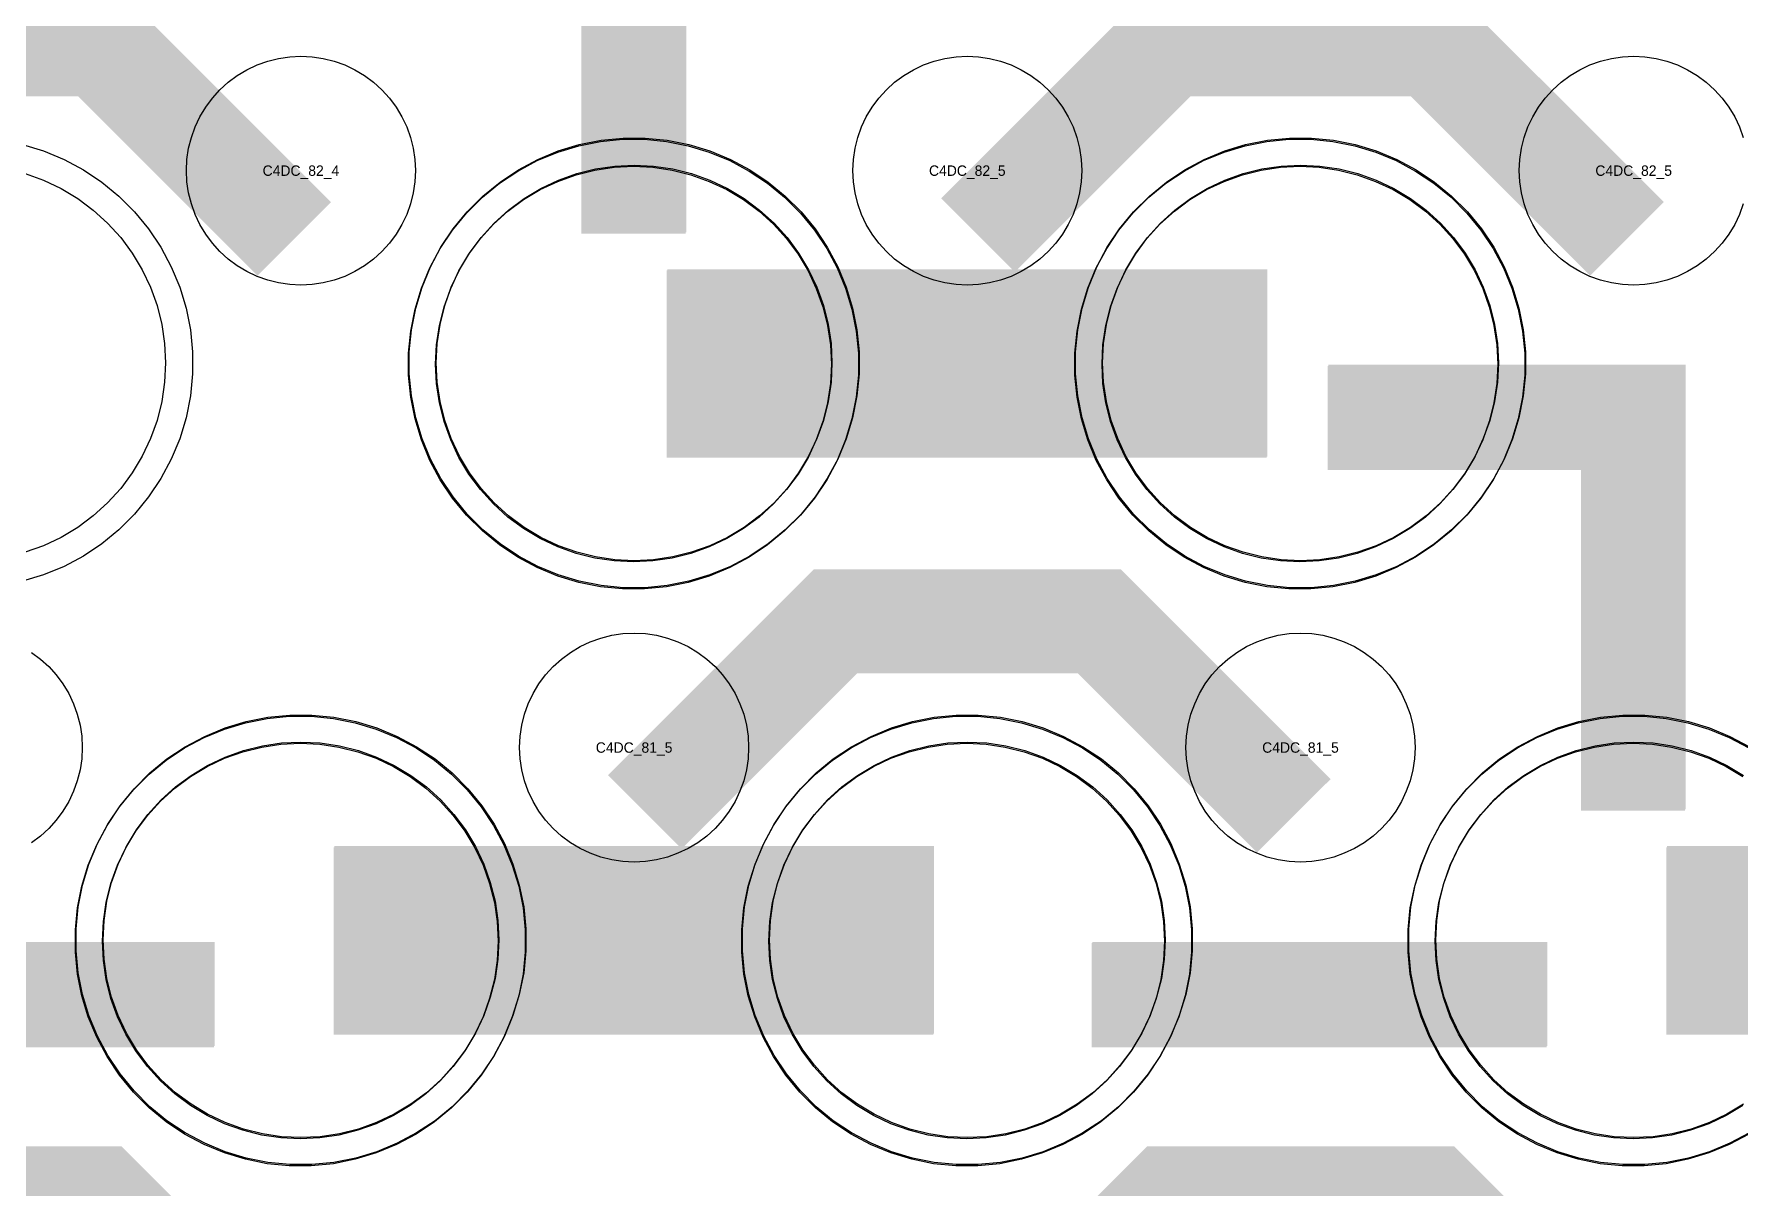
# Model space of a CAD drawing. Extents: x -11880 to 11880, y -14992 to 14992.
# Drawn here: x -10544.1 to -10134.5, y -3675.5 to -3398.3 of the extents above; entities that cross this region are included whole.
import ezdxf
from ezdxf.enums import TextEntityAlignment as Align

# ---------------------------------------------------------------- set-up
doc = ezdxf.new("R2010")
doc.units = 0
doc.header["$MEASUREMENT"] = 0
for name, color, linetype in [('GDS_775_DT_237', 138, 'CONTINUOUS'), ('RDL1_FS', 34, 'CONTINUOUS'), ('RDL_BS', 160, 'CONTINUOUS')]:
    doc.layers.add(name, color=color, linetype=linetype)

msp = doc.modelspace()

# ---------------------------------------------------------------- linework, layer by layer
at = {"layer": 'RDL1_FS'}
for points in [[(-10546.209, -3431.846), (-10541.819, -3433.418), (-10537.605, -3435.41), (-10533.605, -3437.808), (-10529.86, -3440.586), (-10526.406, -3443.716), (-10523.276, -3447.17), (-10520.498, -3450.915), (-10518.1, -3454.915), (-10516.108, -3459.129), (-10514.536, -3463.519), (-10513.404, -3468.042), (-10512.72, -3472.653), (-10512.491, -3477.31), (-10512.72, -3481.967), (-10513.404, -3486.578), (-10514.536, -3491.101), (-10516.108, -3495.491), (-10518.1, -3499.705), (-10520.498, -3503.705), (-10523.276, -3507.45), (-10526.406, -3510.904), (-10529.86, -3514.034), (-10533.605, -3516.812), (-10537.605, -3519.21), (-10541.819, -3521.202), (-10546.209, -3522.774)], [(-10133.605, -3655.377), (-10137.605, -3657.775), (-10141.819, -3659.767), (-10146.209, -3661.339), (-10150.732, -3662.471), (-10155.343, -3663.155), (-10160, -3663.384), (-10164.657, -3663.155), (-10169.268, -3662.471), (-10173.791, -3661.339), (-10178.181, -3659.767), (-10182.395, -3657.775), (-10186.395, -3655.377), (-10190.14, -3652.599), (-10193.594, -3649.469), (-10196.724, -3646.015), (-10199.502, -3642.27), (-10201.9, -3638.27), (-10203.892, -3634.056), (-10205.464, -3629.666), (-10206.596, -3625.143), (-10207.28, -3620.532), (-10207.509, -3615.875), (-10207.28, -3611.218), (-10206.596, -3606.607), (-10205.464, -3602.084), (-10203.892, -3597.694), (-10201.9, -3593.48), (-10199.502, -3589.48), (-10196.724, -3585.735), (-10193.594, -3582.281), (-10190.14, -3579.151), (-10186.395, -3576.373), (-10182.395, -3573.975), (-10178.181, -3571.983), (-10173.791, -3570.411), (-10169.268, -3569.279), (-10164.657, -3568.595), (-10160, -3568.366), (-10155.343, -3568.595), (-10150.732, -3569.279), (-10146.209, -3570.411), (-10141.819, -3571.983), (-10137.605, -3573.975), (-10133.605, -3576.373)]]:
    msp.add_lwpolyline(points, dxfattribs=at)
at = {"layer": 'RDL1_FS', "color": 241, "true_color": 0xf7abae}
for points in [[(-10400.149, -3525.101), (-10404.806, -3524.872), (-10409.417, -3524.188), (-10413.94, -3523.056), (-10418.33, -3521.484), (-10422.544, -3519.492), (-10426.544, -3517.094), (-10430.289, -3514.316), (-10433.743, -3511.186), (-10436.873, -3507.732), (-10439.651, -3503.987), (-10442.049, -3499.987), (-10444.041, -3495.773), (-10445.613, -3491.383), (-10446.745, -3486.86), (-10447.429, -3482.249), (-10447.658, -3477.592), (-10447.429, -3472.935), (-10446.745, -3468.324), (-10445.613, -3463.801), (-10444.041, -3459.411), (-10442.049, -3455.197), (-10439.651, -3451.197), (-10436.873, -3447.452), (-10433.743, -3443.998), (-10430.289, -3440.868), (-10426.544, -3438.09), (-10422.544, -3435.692), (-10418.33, -3433.7), (-10413.94, -3432.128), (-10409.417, -3430.996), (-10404.806, -3430.312), (-10400.149, -3430.083), (-10395.492, -3430.312), (-10390.881, -3430.996), (-10386.358, -3432.128), (-10381.968, -3433.7), (-10377.754, -3435.692), (-10373.754, -3438.09), (-10370.009, -3440.868), (-10366.555, -3443.998), (-10363.425, -3447.452), (-10360.647, -3451.197), (-10358.249, -3455.197), (-10356.257, -3459.411), (-10354.685, -3463.801), (-10353.553, -3468.324), (-10352.869, -3472.935), (-10352.64, -3477.592), (-10352.869, -3482.249), (-10353.553, -3486.86), (-10354.685, -3491.383), (-10356.257, -3495.773), (-10358.249, -3499.987), (-10360.647, -3503.987), (-10363.425, -3507.732), (-10366.555, -3511.186), (-10370.009, -3514.316), (-10373.754, -3517.094), (-10377.754, -3519.492), (-10381.968, -3521.484), (-10386.358, -3523.056), (-10390.881, -3524.188), (-10395.492, -3524.872)], [(-10240.149, -3525.101), (-10244.806, -3524.872), (-10249.417, -3524.188), (-10253.94, -3523.056), (-10258.33, -3521.484), (-10262.544, -3519.492), (-10266.544, -3517.094), (-10270.289, -3514.316), (-10273.743, -3511.186), (-10276.873, -3507.732), (-10279.651, -3503.987), (-10282.049, -3499.987), (-10284.041, -3495.773), (-10285.613, -3491.383), (-10286.745, -3486.86), (-10287.429, -3482.249), (-10287.658, -3477.592), (-10287.429, -3472.935), (-10286.745, -3468.324), (-10285.613, -3463.801), (-10284.041, -3459.411), (-10282.049, -3455.197), (-10279.651, -3451.197), (-10276.873, -3447.452), (-10273.743, -3443.998), (-10270.289, -3440.868), (-10266.544, -3438.09), (-10262.544, -3435.692), (-10258.33, -3433.7), (-10253.94, -3432.128), (-10249.417, -3430.996), (-10244.806, -3430.312), (-10240.149, -3430.083), (-10235.492, -3430.312), (-10230.881, -3430.996), (-10226.358, -3432.128), (-10221.968, -3433.7), (-10217.754, -3435.692), (-10213.754, -3438.09), (-10210.009, -3440.868), (-10206.555, -3443.998), (-10203.425, -3447.452), (-10200.647, -3451.197), (-10198.249, -3455.197), (-10196.257, -3459.411), (-10194.685, -3463.801), (-10193.553, -3468.324), (-10192.869, -3472.935), (-10192.64, -3477.592), (-10192.869, -3482.249), (-10193.553, -3486.86), (-10194.685, -3491.383), (-10196.257, -3495.773), (-10198.249, -3499.987), (-10200.647, -3503.987), (-10203.425, -3507.732), (-10206.555, -3511.186), (-10210.009, -3514.316), (-10213.754, -3517.094), (-10217.754, -3519.492), (-10221.968, -3521.484), (-10226.358, -3523.056), (-10230.881, -3524.188), (-10235.492, -3524.872)], [(-10480.149, -3663.666), (-10484.806, -3663.437), (-10489.417, -3662.753), (-10493.94, -3661.621), (-10498.33, -3660.049), (-10502.544, -3658.057), (-10506.544, -3655.659), (-10510.289, -3652.881), (-10513.743, -3649.751), (-10516.873, -3646.297), (-10519.651, -3642.552), (-10522.049, -3638.552), (-10524.041, -3634.338), (-10525.613, -3629.948), (-10526.745, -3625.425), (-10527.429, -3620.814), (-10527.658, -3616.157), (-10527.429, -3611.5), (-10526.745, -3606.889), (-10525.613, -3602.366), (-10524.041, -3597.976), (-10522.049, -3593.762), (-10519.651, -3589.762), (-10516.873, -3586.017), (-10513.743, -3582.563), (-10510.289, -3579.433), (-10506.544, -3576.655), (-10502.544, -3574.257), (-10498.33, -3572.265), (-10493.94, -3570.693), (-10489.417, -3569.561), (-10484.806, -3568.877), (-10480.149, -3568.648), (-10475.492, -3568.877), (-10470.881, -3569.561), (-10466.358, -3570.693), (-10461.968, -3572.265), (-10457.754, -3574.257), (-10453.754, -3576.655), (-10450.009, -3579.433), (-10446.555, -3582.563), (-10443.425, -3586.017), (-10440.647, -3589.762), (-10438.249, -3593.762), (-10436.257, -3597.976), (-10434.685, -3602.366), (-10433.553, -3606.889), (-10432.869, -3611.5), (-10432.64, -3616.157), (-10432.869, -3620.814), (-10433.553, -3625.425), (-10434.685, -3629.948), (-10436.257, -3634.338), (-10438.249, -3638.552), (-10440.647, -3642.552), (-10443.425, -3646.297), (-10446.555, -3649.751), (-10450.009, -3652.881), (-10453.754, -3655.659), (-10457.754, -3658.057), (-10461.968, -3660.049), (-10466.358, -3661.621), (-10470.881, -3662.753), (-10475.492, -3663.437)], [(-10320.149, -3663.666), (-10324.806, -3663.437), (-10329.417, -3662.753), (-10333.94, -3661.621), (-10338.33, -3660.049), (-10342.544, -3658.057), (-10346.544, -3655.659), (-10350.289, -3652.881), (-10353.743, -3649.751), (-10356.873, -3646.297), (-10359.651, -3642.552), (-10362.049, -3638.552), (-10364.041, -3634.338), (-10365.613, -3629.948), (-10366.745, -3625.425), (-10367.429, -3620.814), (-10367.658, -3616.157), (-10367.429, -3611.5), (-10366.745, -3606.889), (-10365.613, -3602.366), (-10364.041, -3597.976), (-10362.049, -3593.762), (-10359.651, -3589.762), (-10356.873, -3586.017), (-10353.743, -3582.563), (-10350.289, -3579.433), (-10346.544, -3576.655), (-10342.544, -3574.257), (-10338.33, -3572.265), (-10333.94, -3570.693), (-10329.417, -3569.561), (-10324.806, -3568.877), (-10320.149, -3568.648), (-10315.492, -3568.877), (-10310.881, -3569.561), (-10306.358, -3570.693), (-10301.968, -3572.265), (-10297.754, -3574.257), (-10293.754, -3576.655), (-10290.009, -3579.433), (-10286.555, -3582.563), (-10283.425, -3586.017), (-10280.647, -3589.762), (-10278.249, -3593.762), (-10276.257, -3597.976), (-10274.685, -3602.366), (-10273.553, -3606.889), (-10272.869, -3611.5), (-10272.64, -3616.157), (-10272.869, -3620.814), (-10273.553, -3625.425), (-10274.685, -3629.948), (-10276.257, -3634.338), (-10278.249, -3638.552), (-10280.647, -3642.552), (-10283.425, -3646.297), (-10286.555, -3649.751), (-10290.009, -3652.881), (-10293.754, -3655.659), (-10297.754, -3658.057), (-10301.968, -3660.049), (-10306.358, -3661.621), (-10310.881, -3662.753), (-10315.492, -3663.437)]]:
    msp.add_lwpolyline(points, close=True, dxfattribs=at)
at = {"layer": 'RDL1_FS'}
for points in [[(-10400, -3524.819), (-10404.657, -3524.59), (-10409.268, -3523.906), (-10413.791, -3522.774), (-10418.181, -3521.202), (-10422.395, -3519.21), (-10426.395, -3516.812), (-10430.14, -3514.034), (-10433.594, -3510.904), (-10436.724, -3507.45), (-10439.502, -3503.705), (-10441.9, -3499.705), (-10443.892, -3495.491), (-10445.464, -3491.101), (-10446.596, -3486.578), (-10447.28, -3481.967), (-10447.509, -3477.31), (-10447.28, -3472.653), (-10446.596, -3468.042), (-10445.464, -3463.519), (-10443.892, -3459.129), (-10441.9, -3454.915), (-10439.502, -3450.915), (-10436.724, -3447.17), (-10433.594, -3443.716), (-10430.14, -3440.586), (-10426.395, -3437.808), (-10422.395, -3435.41), (-10418.181, -3433.418), (-10413.791, -3431.846), (-10409.268, -3430.714), (-10404.657, -3430.03), (-10400, -3429.801), (-10395.343, -3430.03), (-10390.732, -3430.714), (-10386.209, -3431.846), (-10381.819, -3433.418), (-10377.605, -3435.41), (-10373.605, -3437.808), (-10369.86, -3440.586), (-10366.406, -3443.716), (-10363.276, -3447.17), (-10360.498, -3450.915), (-10358.1, -3454.915), (-10356.108, -3459.129), (-10354.536, -3463.519), (-10353.404, -3468.042), (-10352.72, -3472.653), (-10352.491, -3477.31), (-10352.72, -3481.967), (-10353.404, -3486.578), (-10354.536, -3491.101), (-10356.108, -3495.491), (-10358.1, -3499.705), (-10360.498, -3503.705), (-10363.276, -3507.45), (-10366.406, -3510.904), (-10369.86, -3514.034), (-10373.605, -3516.812), (-10377.605, -3519.21), (-10381.819, -3521.202), (-10386.209, -3522.774), (-10390.732, -3523.906), (-10395.343, -3524.59)], [(-10240, -3524.819), (-10244.657, -3524.59), (-10249.268, -3523.906), (-10253.791, -3522.774), (-10258.181, -3521.202), (-10262.395, -3519.21), (-10266.395, -3516.812), (-10270.14, -3514.034), (-10273.594, -3510.904), (-10276.724, -3507.45), (-10279.502, -3503.705), (-10281.9, -3499.705), (-10283.892, -3495.491), (-10285.464, -3491.101), (-10286.596, -3486.578), (-10287.28, -3481.967), (-10287.509, -3477.31), (-10287.28, -3472.653), (-10286.596, -3468.042), (-10285.464, -3463.519), (-10283.892, -3459.129), (-10281.9, -3454.915), (-10279.502, -3450.915), (-10276.724, -3447.17), (-10273.594, -3443.716), (-10270.14, -3440.586), (-10266.395, -3437.808), (-10262.395, -3435.41), (-10258.181, -3433.418), (-10253.791, -3431.846), (-10249.268, -3430.714), (-10244.657, -3430.03), (-10240, -3429.801), (-10235.343, -3430.03), (-10230.732, -3430.714), (-10226.209, -3431.846), (-10221.819, -3433.418), (-10217.605, -3435.41), (-10213.605, -3437.808), (-10209.86, -3440.586), (-10206.406, -3443.716), (-10203.276, -3447.17), (-10200.498, -3450.915), (-10198.1, -3454.915), (-10196.108, -3459.129), (-10194.536, -3463.519), (-10193.404, -3468.042), (-10192.72, -3472.653), (-10192.491, -3477.31), (-10192.72, -3481.967), (-10193.404, -3486.578), (-10194.536, -3491.101), (-10196.108, -3495.491), (-10198.1, -3499.705), (-10200.498, -3503.705), (-10203.276, -3507.45), (-10206.406, -3510.904), (-10209.86, -3514.034), (-10213.605, -3516.812), (-10217.605, -3519.21), (-10221.819, -3521.202), (-10226.209, -3522.774), (-10230.732, -3523.906), (-10235.343, -3524.59)], [(-10480, -3663.384), (-10484.657, -3663.155), (-10489.268, -3662.471), (-10493.791, -3661.339), (-10498.181, -3659.767), (-10502.395, -3657.775), (-10506.395, -3655.377), (-10510.14, -3652.599), (-10513.594, -3649.469), (-10516.724, -3646.015), (-10519.502, -3642.27), (-10521.9, -3638.27), (-10523.892, -3634.056), (-10525.464, -3629.666), (-10526.596, -3625.143), (-10527.28, -3620.532), (-10527.509, -3615.875), (-10527.28, -3611.218), (-10526.596, -3606.607), (-10525.464, -3602.084), (-10523.892, -3597.694), (-10521.9, -3593.48), (-10519.502, -3589.48), (-10516.724, -3585.735), (-10513.594, -3582.281), (-10510.14, -3579.151), (-10506.395, -3576.373), (-10502.395, -3573.975), (-10498.181, -3571.983), (-10493.791, -3570.411), (-10489.268, -3569.279), (-10484.657, -3568.595), (-10480, -3568.366), (-10475.343, -3568.595), (-10470.732, -3569.279), (-10466.209, -3570.411), (-10461.819, -3571.983), (-10457.605, -3573.975), (-10453.605, -3576.373), (-10449.86, -3579.151), (-10446.406, -3582.281), (-10443.276, -3585.735), (-10440.498, -3589.48), (-10438.1, -3593.48), (-10436.108, -3597.694), (-10434.536, -3602.084), (-10433.404, -3606.607), (-10432.72, -3611.218), (-10432.491, -3615.875), (-10432.72, -3620.532), (-10433.404, -3625.143), (-10434.536, -3629.666), (-10436.108, -3634.056), (-10438.1, -3638.27), (-10440.498, -3642.27), (-10443.276, -3646.015), (-10446.406, -3649.469), (-10449.86, -3652.599), (-10453.605, -3655.377), (-10457.605, -3657.775), (-10461.819, -3659.767), (-10466.209, -3661.339), (-10470.732, -3662.471), (-10475.343, -3663.155)], [(-10320, -3663.384), (-10324.657, -3663.155), (-10329.268, -3662.471), (-10333.791, -3661.339), (-10338.181, -3659.767), (-10342.395, -3657.775), (-10346.395, -3655.377), (-10350.14, -3652.599), (-10353.594, -3649.469), (-10356.724, -3646.015), (-10359.502, -3642.27), (-10361.9, -3638.27), (-10363.892, -3634.056), (-10365.464, -3629.666), (-10366.596, -3625.143), (-10367.28, -3620.532), (-10367.509, -3615.875), (-10367.28, -3611.218), (-10366.596, -3606.607), (-10365.464, -3602.084), (-10363.892, -3597.694), (-10361.9, -3593.48), (-10359.502, -3589.48), (-10356.724, -3585.735), (-10353.594, -3582.281), (-10350.14, -3579.151), (-10346.395, -3576.373), (-10342.395, -3573.975), (-10338.181, -3571.983), (-10333.791, -3570.411), (-10329.268, -3569.279), (-10324.657, -3568.595), (-10320, -3568.366), (-10315.343, -3568.595), (-10310.732, -3569.279), (-10306.209, -3570.411), (-10301.819, -3571.983), (-10297.605, -3573.975), (-10293.605, -3576.373), (-10289.86, -3579.151), (-10286.406, -3582.281), (-10283.276, -3585.735), (-10280.498, -3589.48), (-10278.1, -3593.48), (-10276.108, -3597.694), (-10274.536, -3602.084), (-10273.404, -3606.607), (-10272.72, -3611.218), (-10272.491, -3615.875), (-10272.72, -3620.532), (-10273.404, -3625.143), (-10274.536, -3629.666), (-10276.108, -3634.056), (-10278.1, -3638.27), (-10280.498, -3642.27), (-10283.276, -3646.015), (-10286.406, -3649.469), (-10289.86, -3652.599), (-10293.605, -3655.377), (-10297.605, -3657.775), (-10301.819, -3659.767), (-10306.209, -3661.339), (-10310.732, -3662.471), (-10315.343, -3663.155)]]:
    msp.add_lwpolyline(points, close=True, dxfattribs=at)
at = {"layer": 'RDL1_FS', "color": 241, "true_color": 0xf7abae}
for points in [[(-10392.147, -3477.592, 45, 45, 0), (-10320.147, -3477.592, 45, 45, 0)], [(-10320.147, -3477.592, 45, 45, 0), (-10248.147, -3477.592, 45, 45, 0)], [(-10472.147, -3616.157, 45, 45, 0), (-10400.147, -3616.157, 45, 45, 0)], [(-10400.147, -3616.157, 45, 45, 0), (-10328.147, -3616.157, 45, 45, 0)], [(-10152.147, -3616.157, 45, 45, 0), (-10080.147, -3616.157, 45, 45, 0)]]:
    msp.add_lwpolyline(points, format="xyseb", dxfattribs=at)
at = {"layer": 'RDL1_FS'}
for points in [[(-10391.998, -3477.31, 45, 45, 0), (-10319.998, -3477.31, 45, 45, 0)], [(-10319.998, -3477.31, 45, 45, 0), (-10247.998, -3477.31, 45, 45, 0)], [(-10471.998, -3615.875, 45, 45, 0), (-10399.998, -3615.875, 45, 45, 0)], [(-10399.998, -3615.875, 45, 45, 0), (-10327.998, -3615.875, 45, 45, 0)], [(-10151.998, -3615.875, 45, 45, 0), (-10079.998, -3615.875, 45, 45, 0)]]:
    msp.add_lwpolyline(points, format="xyseb", dxfattribs=at)
at = {"layer": 'RDL1_FS', "color": 241, "true_color": 0xf7abae}
msp.add_lwpolyline([(-10133.754, -3655.659), (-10137.754, -3658.057), (-10141.968, -3660.049), (-10146.358, -3661.621), (-10150.881, -3662.753), (-10155.492, -3663.437), (-10160.149, -3663.666), (-10164.806, -3663.437), (-10169.417, -3662.753), (-10173.94, -3661.621), (-10178.33, -3660.049), (-10182.544, -3658.057), (-10186.544, -3655.659), (-10190.289, -3652.881), (-10193.743, -3649.751), (-10196.873, -3646.297), (-10199.651, -3642.552), (-10202.049, -3638.552), (-10204.041, -3634.338), (-10205.613, -3629.948), (-10206.745, -3625.425), (-10207.429, -3620.814), (-10207.658, -3616.157), (-10207.429, -3611.5), (-10206.745, -3606.889), (-10205.613, -3602.366), (-10204.041, -3597.976), (-10202.049, -3593.762), (-10199.651, -3589.762), (-10196.873, -3586.017), (-10193.743, -3582.563), (-10190.289, -3579.433), (-10186.544, -3576.655), (-10182.544, -3574.257), (-10178.33, -3572.265), (-10173.94, -3570.693), (-10169.417, -3569.561), (-10164.806, -3568.877), (-10160.149, -3568.648), (-10155.492, -3568.877), (-10150.881, -3569.561), (-10146.358, -3570.693), (-10141.968, -3572.265), (-10137.754, -3574.257), (-10133.754, -3576.655)], dxfattribs=at)
at = {"layer": 'RDL_BS', "color": 241, "true_color": 0xf7abae}
for points in [[(-10400.149, -3446.252, 25, 25, 0), (-10400.149, -3339.475, 25, 25, 0)], [(-10400.149, -3446.252, 25, 25, 0), (-10400.149, -3339.475, 25, 25, 0)], [(-10160.149, -3584.817, 25, 25, 0), (-10160.149, -3478.04, 25, 25, 0)], [(-10160.149, -3584.817, 25, 25, 0), (-10160.149, -3478.04, 25, 25, 0)], [(-10147.649, -3490.54, 25, 25, 0), (-10233.482, -3490.54, 25, 25, 0)], [(-10147.649, -3490.54, 25, 25, 0), (-10212.316, -3490.54, 25, 25, 0)], [(-10610.133, -3629.17, 25, 25, 0), (-10500.868, -3629.17, 25, 25, 0)], [(-10290.133, -3629.17, 25, 25, 0), (-10180.868, -3629.17, 25, 25, 0)]]:
    msp.add_lwpolyline(points, format="xyseb", dxfattribs=at)
at = {"layer": 'RDL_BS'}
for points in [[(-10400, -3445.97, 25, 25, 0), (-10400, -3339.193, 25, 25, 0)], [(-10400, -3445.97, 25, 25, 0), (-10400, -3339.193, 25, 25, 0)], [(-10481.599, -3447.523, 25, 25, 0), (-10528.313, -3400.809, 25, 25, 0), (-10558.071, -3400.809, 25, 25, 0)], [(-10317.438, -3446.624, 25, 25, 0), (-10271.623, -3400.809, 25, 25, 0), (-10238.07, -3400.809, 25, 25, 0)], [(-10161.599, -3447.523, 25, 25, 0), (-10208.313, -3400.809, 25, 25, 0), (-10238.071, -3400.809, 25, 25, 0)], [(-10160, -3584.535, 25, 25, 0), (-10160, -3477.758, 25, 25, 0)], [(-10160, -3584.535, 25, 25, 0), (-10160, -3477.758, 25, 25, 0)], [(-10147.5, -3490.258, 25, 25, 0), (-10233.333, -3490.258, 25, 25, 0)], [(-10147.5, -3490.258, 25, 25, 0), (-10212.167, -3490.258, 25, 25, 0)], [(-10397.438, -3585.189, 25, 25, 0), (-10351.623, -3539.374, 25, 25, 0), (-10318.07, -3539.374, 25, 25, 0)], [(-10241.599, -3586.088, 25, 25, 0), (-10288.313, -3539.374, 25, 25, 0), (-10318.071, -3539.374, 25, 25, 0)], [(-10609.984, -3628.888, 25, 25, 0), (-10500.719, -3628.888, 25, 25, 0)], [(-10289.984, -3628.888, 25, 25, 0), (-10180.719, -3628.888, 25, 25, 0)], [(-10481.599, -3724.653, 25, 25, 0), (-10528.313, -3677.939, 25, 25, 0), (-10558.071, -3677.939, 25, 25, 0)], [(-10317.438, -3723.754, 25, 25, 0), (-10271.623, -3677.939, 25, 25, 0), (-10238.07, -3677.939, 25, 25, 0)], [(-10161.599, -3724.653, 25, 25, 0), (-10208.313, -3677.939, 25, 25, 0), (-10238.071, -3677.939, 25, 25, 0)]]:
    msp.add_lwpolyline(points, format="xyseb", dxfattribs=at)
for points in [[(-10480, -3458.616), (-10482.693, -3458.484), (-10485.365, -3458.088), (-10487.984, -3457.431), (-10490.519, -3456.524), (-10492.956, -3455.372), (-10495.28, -3453.979), (-10497.443, -3452.376), (-10499.442, -3450.564), (-10501.254, -3448.565), (-10502.857, -3446.402), (-10504.25, -3444.078), (-10505.402, -3441.641), (-10506.309, -3439.106), (-10506.966, -3436.487), (-10507.362, -3433.815), (-10507.494, -3431.122), (-10507.362, -3428.429), (-10506.966, -3425.757), (-10506.309, -3423.138), (-10505.402, -3420.603), (-10504.25, -3418.166), (-10502.857, -3415.842), (-10501.254, -3413.679), (-10499.442, -3411.68), (-10497.443, -3409.868), (-10495.28, -3408.265), (-10492.956, -3406.872), (-10490.519, -3405.72), (-10487.984, -3404.813), (-10485.365, -3404.156), (-10482.693, -3403.76), (-10480, -3403.628), (-10477.307, -3403.76), (-10474.635, -3404.156), (-10472.016, -3404.813), (-10469.481, -3405.72), (-10467.044, -3406.872), (-10464.72, -3408.265), (-10462.557, -3409.868), (-10460.558, -3411.68), (-10458.746, -3413.679), (-10457.143, -3415.842), (-10455.75, -3418.166), (-10454.598, -3420.603), (-10453.691, -3423.138), (-10453.034, -3425.757), (-10452.638, -3428.429), (-10452.506, -3431.122), (-10452.638, -3433.815), (-10453.034, -3436.487), (-10453.691, -3439.106), (-10454.598, -3441.641), (-10455.75, -3444.078), (-10457.143, -3446.402), (-10458.746, -3448.565), (-10460.558, -3450.564), (-10462.557, -3452.376), (-10464.72, -3453.979), (-10467.044, -3455.372), (-10469.481, -3456.524), (-10472.016, -3457.431), (-10474.635, -3458.088), (-10477.307, -3458.484)], [(-10320, -3458.616), (-10322.693, -3458.484), (-10325.365, -3458.088), (-10327.984, -3457.431), (-10330.519, -3456.524), (-10332.956, -3455.372), (-10335.28, -3453.979), (-10337.443, -3452.376), (-10339.442, -3450.564), (-10341.254, -3448.565), (-10342.857, -3446.402), (-10344.25, -3444.078), (-10345.402, -3441.641), (-10346.309, -3439.106), (-10346.966, -3436.487), (-10347.362, -3433.815), (-10347.494, -3431.122), (-10347.362, -3428.429), (-10346.966, -3425.757), (-10346.309, -3423.138), (-10345.402, -3420.603), (-10344.25, -3418.166), (-10342.857, -3415.842), (-10341.254, -3413.679), (-10339.442, -3411.68), (-10337.443, -3409.868), (-10335.28, -3408.265), (-10332.956, -3406.872), (-10330.519, -3405.72), (-10327.984, -3404.813), (-10325.365, -3404.156), (-10322.693, -3403.76), (-10320, -3403.628), (-10317.307, -3403.76), (-10314.635, -3404.156), (-10312.016, -3404.813), (-10309.481, -3405.72), (-10307.044, -3406.872), (-10304.72, -3408.265), (-10302.557, -3409.868), (-10300.558, -3411.68), (-10298.746, -3413.679), (-10297.143, -3415.842), (-10295.75, -3418.166), (-10294.598, -3420.603), (-10293.691, -3423.138), (-10293.034, -3425.757), (-10292.638, -3428.429), (-10292.506, -3431.122), (-10292.638, -3433.815), (-10293.034, -3436.487), (-10293.691, -3439.106), (-10294.598, -3441.641), (-10295.75, -3444.078), (-10297.143, -3446.402), (-10298.746, -3448.565), (-10300.558, -3450.564), (-10302.557, -3452.376), (-10304.72, -3453.979), (-10307.044, -3455.372), (-10309.481, -3456.524), (-10312.016, -3457.431), (-10314.635, -3458.088), (-10317.307, -3458.484)], [(-10402.644, -3531.31), (-10407.938, -3530.793), (-10413.165, -3529.747), (-10418.205, -3528.216), (-10423.115, -3526.185), (-10427.777, -3523.693), (-10432.191, -3520.746), (-10436.292, -3517.384), (-10440.074, -3513.602), (-10443.436, -3509.501), (-10446.383, -3505.087), (-10448.875, -3500.425), (-10450.906, -3495.515), (-10452.437, -3490.475), (-10453.483, -3485.248), (-10454, -3479.954), (-10454, -3474.666), (-10453.483, -3469.372), (-10452.437, -3464.145), (-10450.906, -3459.105), (-10448.875, -3454.195), (-10446.383, -3449.533), (-10443.436, -3445.119), (-10440.074, -3441.018), (-10436.292, -3437.236), (-10432.191, -3433.874), (-10427.777, -3430.927), (-10423.115, -3428.435), (-10418.205, -3426.404), (-10413.165, -3424.873), (-10407.938, -3423.827), (-10402.644, -3423.31), (-10397.356, -3423.31), (-10392.062, -3423.827), (-10386.835, -3424.873), (-10381.795, -3426.404), (-10376.885, -3428.435), (-10372.223, -3430.927), (-10367.809, -3433.874), (-10363.708, -3437.236), (-10359.926, -3441.018), (-10356.564, -3445.119), (-10353.617, -3449.533), (-10351.125, -3454.195), (-10349.094, -3459.105), (-10347.563, -3464.145), (-10346.517, -3469.372), (-10346, -3474.666), (-10346, -3479.954), (-10346.517, -3485.248), (-10347.563, -3490.475), (-10349.094, -3495.515), (-10351.125, -3500.425), (-10353.617, -3505.087), (-10356.564, -3509.501), (-10359.926, -3513.602), (-10363.708, -3517.384), (-10367.809, -3520.746), (-10372.223, -3523.693), (-10376.885, -3526.185), (-10381.795, -3528.216), (-10386.835, -3529.747), (-10392.062, -3530.793), (-10397.356, -3531.31)], [(-10242.644, -3531.31), (-10247.938, -3530.793), (-10253.165, -3529.747), (-10258.205, -3528.216), (-10263.115, -3526.185), (-10267.777, -3523.693), (-10272.191, -3520.746), (-10276.292, -3517.384), (-10280.074, -3513.602), (-10283.436, -3509.501), (-10286.383, -3505.087), (-10288.875, -3500.425), (-10290.906, -3495.515), (-10292.437, -3490.475), (-10293.483, -3485.248), (-10294, -3479.954), (-10294, -3474.666), (-10293.483, -3469.372), (-10292.437, -3464.145), (-10290.906, -3459.105), (-10288.875, -3454.195), (-10286.383, -3449.533), (-10283.436, -3445.119), (-10280.074, -3441.018), (-10276.292, -3437.236), (-10272.191, -3433.874), (-10267.777, -3430.927), (-10263.115, -3428.435), (-10258.205, -3426.404), (-10253.165, -3424.873), (-10247.938, -3423.827), (-10242.644, -3423.31), (-10237.356, -3423.31), (-10232.062, -3423.827), (-10226.835, -3424.873), (-10221.795, -3426.404), (-10216.885, -3428.435), (-10212.223, -3430.927), (-10207.809, -3433.874), (-10203.708, -3437.236), (-10199.926, -3441.018), (-10196.564, -3445.119), (-10193.617, -3449.533), (-10191.125, -3454.195), (-10189.094, -3459.105), (-10187.563, -3464.145), (-10186.517, -3469.372), (-10186, -3474.666), (-10186, -3479.954), (-10186.517, -3485.248), (-10187.563, -3490.475), (-10189.094, -3495.515), (-10191.125, -3500.425), (-10193.617, -3505.087), (-10196.564, -3509.501), (-10199.926, -3513.602), (-10203.708, -3517.384), (-10207.809, -3520.746), (-10212.223, -3523.693), (-10216.885, -3526.185), (-10221.795, -3528.216), (-10226.835, -3529.747), (-10232.062, -3530.793), (-10237.356, -3531.31)], [(-10400, -3597.181), (-10402.693, -3597.049), (-10405.365, -3596.653), (-10407.984, -3595.996), (-10410.519, -3595.089), (-10412.956, -3593.937), (-10415.28, -3592.544), (-10417.443, -3590.941), (-10419.442, -3589.129), (-10421.254, -3587.13), (-10422.857, -3584.967), (-10424.25, -3582.643), (-10425.402, -3580.206), (-10426.309, -3577.671), (-10426.966, -3575.052), (-10427.362, -3572.38), (-10427.494, -3569.687), (-10427.362, -3566.994), (-10426.966, -3564.322), (-10426.309, -3561.703), (-10425.402, -3559.168), (-10424.25, -3556.731), (-10422.857, -3554.407), (-10421.254, -3552.244), (-10419.442, -3550.245), (-10417.443, -3548.433), (-10415.28, -3546.83), (-10412.956, -3545.437), (-10410.519, -3544.285), (-10407.984, -3543.378), (-10405.365, -3542.721), (-10402.693, -3542.325), (-10400, -3542.193), (-10397.307, -3542.325), (-10394.635, -3542.721), (-10392.016, -3543.378), (-10389.481, -3544.285), (-10387.044, -3545.437), (-10384.72, -3546.83), (-10382.557, -3548.433), (-10380.558, -3550.245), (-10378.746, -3552.244), (-10377.143, -3554.407), (-10375.75, -3556.731), (-10374.598, -3559.168), (-10373.691, -3561.703), (-10373.034, -3564.322), (-10372.638, -3566.994), (-10372.506, -3569.687), (-10372.638, -3572.38), (-10373.034, -3575.052), (-10373.691, -3577.671), (-10374.598, -3580.206), (-10375.75, -3582.643), (-10377.143, -3584.967), (-10378.746, -3587.13), (-10380.558, -3589.129), (-10382.557, -3590.941), (-10384.72, -3592.544), (-10387.044, -3593.937), (-10389.481, -3595.089), (-10392.016, -3595.996), (-10394.635, -3596.653), (-10397.307, -3597.049)], [(-10240, -3597.181), (-10242.693, -3597.049), (-10245.365, -3596.653), (-10247.984, -3595.996), (-10250.519, -3595.089), (-10252.956, -3593.937), (-10255.28, -3592.544), (-10257.443, -3590.941), (-10259.442, -3589.129), (-10261.254, -3587.13), (-10262.857, -3584.967), (-10264.25, -3582.643), (-10265.402, -3580.206), (-10266.309, -3577.671), (-10266.966, -3575.052), (-10267.362, -3572.38), (-10267.494, -3569.687), (-10267.362, -3566.994), (-10266.966, -3564.322), (-10266.309, -3561.703), (-10265.402, -3559.168), (-10264.25, -3556.731), (-10262.857, -3554.407), (-10261.254, -3552.244), (-10259.442, -3550.245), (-10257.443, -3548.433), (-10255.28, -3546.83), (-10252.956, -3545.437), (-10250.519, -3544.285), (-10247.984, -3543.378), (-10245.365, -3542.721), (-10242.693, -3542.325), (-10240, -3542.193), (-10237.307, -3542.325), (-10234.635, -3542.721), (-10232.016, -3543.378), (-10229.481, -3544.285), (-10227.044, -3545.437), (-10224.72, -3546.83), (-10222.557, -3548.433), (-10220.558, -3550.245), (-10218.746, -3552.244), (-10217.143, -3554.407), (-10215.75, -3556.731), (-10214.598, -3559.168), (-10213.691, -3561.703), (-10213.034, -3564.322), (-10212.638, -3566.994), (-10212.506, -3569.687), (-10212.638, -3572.38), (-10213.034, -3575.052), (-10213.691, -3577.671), (-10214.598, -3580.206), (-10215.75, -3582.643), (-10217.143, -3584.967), (-10218.746, -3587.13), (-10220.558, -3589.129), (-10222.557, -3590.941), (-10224.72, -3592.544), (-10227.044, -3593.937), (-10229.481, -3595.089), (-10232.016, -3595.996), (-10234.635, -3596.653), (-10237.307, -3597.049)], [(-10482.644, -3669.875), (-10487.938, -3669.358), (-10493.165, -3668.312), (-10498.205, -3666.781), (-10503.115, -3664.75), (-10507.777, -3662.258), (-10512.191, -3659.311), (-10516.292, -3655.949), (-10520.074, -3652.167), (-10523.436, -3648.066), (-10526.383, -3643.652), (-10528.875, -3638.99), (-10530.906, -3634.08), (-10532.437, -3629.04), (-10533.483, -3623.813), (-10534, -3618.519), (-10534, -3613.231), (-10533.483, -3607.937), (-10532.437, -3602.71), (-10530.906, -3597.67), (-10528.875, -3592.76), (-10526.383, -3588.098), (-10523.436, -3583.684), (-10520.074, -3579.583), (-10516.292, -3575.801), (-10512.191, -3572.439), (-10507.777, -3569.492), (-10503.115, -3567), (-10498.205, -3564.969), (-10493.165, -3563.438), (-10487.938, -3562.392), (-10482.644, -3561.875), (-10477.356, -3561.875), (-10472.062, -3562.392), (-10466.835, -3563.438), (-10461.795, -3564.969), (-10456.885, -3567), (-10452.223, -3569.492), (-10447.809, -3572.439), (-10443.708, -3575.801), (-10439.926, -3579.583), (-10436.564, -3583.684), (-10433.617, -3588.098), (-10431.125, -3592.76), (-10429.094, -3597.67), (-10427.563, -3602.71), (-10426.517, -3607.937), (-10426, -3613.231), (-10426, -3618.519), (-10426.517, -3623.813), (-10427.563, -3629.04), (-10429.094, -3634.08), (-10431.125, -3638.99), (-10433.617, -3643.652), (-10436.564, -3648.066), (-10439.926, -3652.167), (-10443.708, -3655.949), (-10447.809, -3659.311), (-10452.223, -3662.258), (-10456.885, -3664.75), (-10461.795, -3666.781), (-10466.835, -3668.312), (-10472.062, -3669.358), (-10477.356, -3669.875)], [(-10322.644, -3669.875), (-10327.938, -3669.358), (-10333.165, -3668.312), (-10338.205, -3666.781), (-10343.115, -3664.75), (-10347.777, -3662.258), (-10352.191, -3659.311), (-10356.292, -3655.949), (-10360.074, -3652.167), (-10363.436, -3648.066), (-10366.383, -3643.652), (-10368.875, -3638.99), (-10370.906, -3634.08), (-10372.437, -3629.04), (-10373.483, -3623.813), (-10374, -3618.519), (-10374, -3613.231), (-10373.483, -3607.937), (-10372.437, -3602.71), (-10370.906, -3597.67), (-10368.875, -3592.76), (-10366.383, -3588.098), (-10363.436, -3583.684), (-10360.074, -3579.583), (-10356.292, -3575.801), (-10352.191, -3572.439), (-10347.777, -3569.492), (-10343.115, -3567), (-10338.205, -3564.969), (-10333.165, -3563.438), (-10327.938, -3562.392), (-10322.644, -3561.875), (-10317.356, -3561.875), (-10312.062, -3562.392), (-10306.835, -3563.438), (-10301.795, -3564.969), (-10296.885, -3567), (-10292.223, -3569.492), (-10287.809, -3572.439), (-10283.708, -3575.801), (-10279.926, -3579.583), (-10276.564, -3583.684), (-10273.617, -3588.098), (-10271.125, -3592.76), (-10269.094, -3597.67), (-10267.563, -3602.71), (-10266.517, -3607.937), (-10266, -3613.231), (-10266, -3618.519), (-10266.517, -3623.813), (-10267.563, -3629.04), (-10269.094, -3634.08), (-10271.125, -3638.99), (-10273.617, -3643.652), (-10276.564, -3648.066), (-10279.926, -3652.167), (-10283.708, -3655.949), (-10287.809, -3659.311), (-10292.223, -3662.258), (-10296.885, -3664.75), (-10301.795, -3666.781), (-10306.835, -3668.312), (-10312.062, -3669.358), (-10317.356, -3669.875)]]:
    msp.add_lwpolyline(points, close=True, dxfattribs=at)
for points in [[(-10133.691, -3439.106), (-10134.598, -3441.641), (-10135.75, -3444.078), (-10137.143, -3446.402), (-10138.746, -3448.565), (-10140.558, -3450.564), (-10142.557, -3452.376), (-10144.72, -3453.979), (-10147.044, -3455.372), (-10149.481, -3456.524), (-10152.016, -3457.431), (-10154.635, -3458.088), (-10157.307, -3458.484), (-10160, -3458.616), (-10162.693, -3458.484), (-10165.365, -3458.088), (-10167.984, -3457.431), (-10170.519, -3456.524), (-10172.956, -3455.372), (-10175.28, -3453.979), (-10177.443, -3452.376), (-10179.442, -3450.564), (-10181.254, -3448.565), (-10182.857, -3446.402), (-10184.25, -3444.078), (-10185.402, -3441.641), (-10186.309, -3439.106), (-10186.966, -3436.487), (-10187.362, -3433.815), (-10187.494, -3431.122), (-10187.362, -3428.429), (-10186.966, -3425.757), (-10186.309, -3423.138), (-10185.402, -3420.603), (-10184.25, -3418.166), (-10182.857, -3415.842), (-10181.254, -3413.679), (-10179.442, -3411.68), (-10177.443, -3409.868), (-10175.28, -3408.265), (-10172.956, -3406.872), (-10170.519, -3405.72), (-10167.984, -3404.813), (-10165.365, -3404.156), (-10162.693, -3403.76), (-10160, -3403.628), (-10157.307, -3403.76), (-10154.635, -3404.156), (-10152.016, -3404.813), (-10149.481, -3405.72), (-10147.044, -3406.872), (-10144.72, -3408.265), (-10142.557, -3409.868), (-10140.558, -3411.68), (-10138.746, -3413.679), (-10137.143, -3415.842), (-10135.75, -3418.166), (-10134.598, -3420.603), (-10133.691, -3423.138)], [(-10546.835, -3424.873), (-10541.795, -3426.404), (-10536.885, -3428.435), (-10532.223, -3430.927), (-10527.809, -3433.874), (-10523.708, -3437.236), (-10519.926, -3441.018), (-10516.564, -3445.119), (-10513.617, -3449.533), (-10511.125, -3454.195), (-10509.094, -3459.105), (-10507.563, -3464.145), (-10506.517, -3469.372), (-10506, -3474.666), (-10506, -3479.954), (-10506.517, -3485.248), (-10507.563, -3490.475), (-10509.094, -3495.515), (-10511.125, -3500.425), (-10513.617, -3505.087), (-10516.564, -3509.501), (-10519.926, -3513.602), (-10523.708, -3517.384), (-10527.809, -3520.746), (-10532.223, -3523.693), (-10536.885, -3526.185), (-10541.795, -3528.216), (-10546.835, -3529.747)], [(-10544.72, -3546.83), (-10542.557, -3548.433), (-10540.558, -3550.245), (-10538.746, -3552.244), (-10537.143, -3554.407), (-10535.75, -3556.731), (-10534.598, -3559.168), (-10533.691, -3561.703), (-10533.034, -3564.322), (-10532.638, -3566.994), (-10532.506, -3569.687), (-10532.638, -3572.38), (-10533.034, -3575.052), (-10533.691, -3577.671), (-10534.598, -3580.206), (-10535.75, -3582.643), (-10537.143, -3584.967), (-10538.746, -3587.13), (-10540.558, -3589.129), (-10542.557, -3590.941), (-10544.72, -3592.544)], [(-10132.223, -3662.258), (-10136.885, -3664.75), (-10141.795, -3666.781), (-10146.835, -3668.312), (-10152.062, -3669.358), (-10157.356, -3669.875), (-10162.644, -3669.875), (-10167.938, -3669.358), (-10173.165, -3668.312), (-10178.205, -3666.781), (-10183.115, -3664.75), (-10187.777, -3662.258), (-10192.191, -3659.311), (-10196.292, -3655.949), (-10200.074, -3652.167), (-10203.436, -3648.066), (-10206.383, -3643.652), (-10208.875, -3638.99), (-10210.906, -3634.08), (-10212.437, -3629.04), (-10213.483, -3623.813), (-10214, -3618.519), (-10214, -3613.231), (-10213.483, -3607.937), (-10212.437, -3602.71), (-10210.906, -3597.67), (-10208.875, -3592.76), (-10206.383, -3588.098), (-10203.436, -3583.684), (-10200.074, -3579.583), (-10196.292, -3575.801), (-10192.191, -3572.439), (-10187.777, -3569.492), (-10183.115, -3567), (-10178.205, -3564.969), (-10173.165, -3563.438), (-10167.938, -3562.392), (-10162.644, -3561.875), (-10157.356, -3561.875), (-10152.062, -3562.392), (-10146.835, -3563.438), (-10141.795, -3564.969), (-10136.885, -3567), (-10132.223, -3569.492)]]:
    msp.add_lwpolyline(points, dxfattribs=at)
at = {"layer": 'RDL_BS', "color": 241, "true_color": 0xf7abae}
for points in [[(-10402.793, -3531.592), (-10408.087, -3531.075), (-10413.314, -3530.029), (-10418.354, -3528.498), (-10423.264, -3526.467), (-10427.926, -3523.975), (-10432.34, -3521.028), (-10436.441, -3517.666), (-10440.223, -3513.884), (-10443.585, -3509.783), (-10446.532, -3505.369), (-10449.024, -3500.707), (-10451.055, -3495.797), (-10452.586, -3490.757), (-10453.632, -3485.53), (-10454.149, -3480.236), (-10454.149, -3474.948), (-10453.632, -3469.654), (-10452.586, -3464.427), (-10451.055, -3459.387), (-10449.024, -3454.477), (-10446.532, -3449.815), (-10443.585, -3445.401), (-10440.223, -3441.3), (-10436.441, -3437.518), (-10432.34, -3434.156), (-10427.926, -3431.209), (-10423.264, -3428.717), (-10418.354, -3426.686), (-10413.314, -3425.155), (-10408.087, -3424.109), (-10402.793, -3423.592), (-10397.505, -3423.592), (-10392.211, -3424.109), (-10386.984, -3425.155), (-10381.944, -3426.686), (-10377.034, -3428.717), (-10372.372, -3431.209), (-10367.958, -3434.156), (-10363.857, -3437.518), (-10360.075, -3441.3), (-10356.713, -3445.401), (-10353.766, -3449.815), (-10351.274, -3454.477), (-10349.243, -3459.387), (-10347.712, -3464.427), (-10346.666, -3469.654), (-10346.149, -3474.948), (-10346.149, -3480.236), (-10346.666, -3485.53), (-10347.712, -3490.757), (-10349.243, -3495.797), (-10351.274, -3500.707), (-10353.766, -3505.369), (-10356.713, -3509.783), (-10360.075, -3513.884), (-10363.857, -3517.666), (-10367.958, -3521.028), (-10372.372, -3523.975), (-10377.034, -3526.467), (-10381.944, -3528.498), (-10386.984, -3530.029), (-10392.211, -3531.075), (-10397.505, -3531.592)], [(-10242.793, -3531.592), (-10248.087, -3531.075), (-10253.314, -3530.029), (-10258.354, -3528.498), (-10263.264, -3526.467), (-10267.926, -3523.975), (-10272.34, -3521.028), (-10276.441, -3517.666), (-10280.223, -3513.884), (-10283.585, -3509.783), (-10286.532, -3505.369), (-10289.024, -3500.707), (-10291.055, -3495.797), (-10292.586, -3490.757), (-10293.632, -3485.53), (-10294.149, -3480.236), (-10294.149, -3474.948), (-10293.632, -3469.654), (-10292.586, -3464.427), (-10291.055, -3459.387), (-10289.024, -3454.477), (-10286.532, -3449.815), (-10283.585, -3445.401), (-10280.223, -3441.3), (-10276.441, -3437.518), (-10272.34, -3434.156), (-10267.926, -3431.209), (-10263.264, -3428.717), (-10258.354, -3426.686), (-10253.314, -3425.155), (-10248.087, -3424.109), (-10242.793, -3423.592), (-10237.505, -3423.592), (-10232.211, -3424.109), (-10226.984, -3425.155), (-10221.944, -3426.686), (-10217.034, -3428.717), (-10212.372, -3431.209), (-10207.958, -3434.156), (-10203.857, -3437.518), (-10200.075, -3441.3), (-10196.713, -3445.401), (-10193.766, -3449.815), (-10191.274, -3454.477), (-10189.243, -3459.387), (-10187.712, -3464.427), (-10186.666, -3469.654), (-10186.149, -3474.948), (-10186.149, -3480.236), (-10186.666, -3485.53), (-10187.712, -3490.757), (-10189.243, -3495.797), (-10191.274, -3500.707), (-10193.766, -3505.369), (-10196.713, -3509.783), (-10200.075, -3513.884), (-10203.857, -3517.666), (-10207.958, -3521.028), (-10212.372, -3523.975), (-10217.034, -3526.467), (-10221.944, -3528.498), (-10226.984, -3530.029), (-10232.211, -3531.075), (-10237.505, -3531.592)], [(-10482.793, -3670.157), (-10488.087, -3669.64), (-10493.314, -3668.594), (-10498.354, -3667.063), (-10503.264, -3665.032), (-10507.926, -3662.54), (-10512.34, -3659.593), (-10516.441, -3656.231), (-10520.223, -3652.449), (-10523.585, -3648.348), (-10526.532, -3643.934), (-10529.024, -3639.272), (-10531.055, -3634.362), (-10532.586, -3629.322), (-10533.632, -3624.095), (-10534.149, -3618.801), (-10534.149, -3613.513), (-10533.632, -3608.219), (-10532.586, -3602.992), (-10531.055, -3597.952), (-10529.024, -3593.042), (-10526.532, -3588.38), (-10523.585, -3583.966), (-10520.223, -3579.865), (-10516.441, -3576.083), (-10512.34, -3572.721), (-10507.926, -3569.774), (-10503.264, -3567.282), (-10498.354, -3565.251), (-10493.314, -3563.72), (-10488.087, -3562.674), (-10482.793, -3562.157), (-10477.505, -3562.157), (-10472.211, -3562.674), (-10466.984, -3563.72), (-10461.944, -3565.251), (-10457.034, -3567.282), (-10452.372, -3569.774), (-10447.958, -3572.721), (-10443.857, -3576.083), (-10440.075, -3579.865), (-10436.713, -3583.966), (-10433.766, -3588.38), (-10431.274, -3593.042), (-10429.243, -3597.952), (-10427.712, -3602.992), (-10426.666, -3608.219), (-10426.149, -3613.513), (-10426.149, -3618.801), (-10426.666, -3624.095), (-10427.712, -3629.322), (-10429.243, -3634.362), (-10431.274, -3639.272), (-10433.766, -3643.934), (-10436.713, -3648.348), (-10440.075, -3652.449), (-10443.857, -3656.231), (-10447.958, -3659.593), (-10452.372, -3662.54), (-10457.034, -3665.032), (-10461.944, -3667.063), (-10466.984, -3668.594), (-10472.211, -3669.64), (-10477.505, -3670.157)], [(-10322.793, -3670.157), (-10328.087, -3669.64), (-10333.314, -3668.594), (-10338.354, -3667.063), (-10343.264, -3665.032), (-10347.926, -3662.54), (-10352.34, -3659.593), (-10356.441, -3656.231), (-10360.223, -3652.449), (-10363.585, -3648.348), (-10366.532, -3643.934), (-10369.024, -3639.272), (-10371.055, -3634.362), (-10372.586, -3629.322), (-10373.632, -3624.095), (-10374.149, -3618.801), (-10374.149, -3613.513), (-10373.632, -3608.219), (-10372.586, -3602.992), (-10371.055, -3597.952), (-10369.024, -3593.042), (-10366.532, -3588.38), (-10363.585, -3583.966), (-10360.223, -3579.865), (-10356.441, -3576.083), (-10352.34, -3572.721), (-10347.926, -3569.774), (-10343.264, -3567.282), (-10338.354, -3565.251), (-10333.314, -3563.72), (-10328.087, -3562.674), (-10322.793, -3562.157), (-10317.505, -3562.157), (-10312.211, -3562.674), (-10306.984, -3563.72), (-10301.944, -3565.251), (-10297.034, -3567.282), (-10292.372, -3569.774), (-10287.958, -3572.721), (-10283.857, -3576.083), (-10280.075, -3579.865), (-10276.713, -3583.966), (-10273.766, -3588.38), (-10271.274, -3593.042), (-10269.243, -3597.952), (-10267.712, -3602.992), (-10266.666, -3608.219), (-10266.149, -3613.513), (-10266.149, -3618.801), (-10266.666, -3624.095), (-10267.712, -3629.322), (-10269.243, -3634.362), (-10271.274, -3639.272), (-10273.766, -3643.934), (-10276.713, -3648.348), (-10280.075, -3652.449), (-10283.857, -3656.231), (-10287.958, -3659.593), (-10292.372, -3662.54), (-10297.034, -3665.032), (-10301.944, -3667.063), (-10306.984, -3668.594), (-10312.211, -3669.64), (-10317.505, -3670.157)]]:
    msp.add_lwpolyline(points, close=True, dxfattribs=at)
msp.add_lwpolyline([(-10132.372, -3662.54), (-10137.034, -3665.032), (-10141.944, -3667.063), (-10146.984, -3668.594), (-10152.211, -3669.64), (-10157.505, -3670.157), (-10162.793, -3670.157), (-10168.087, -3669.64), (-10173.314, -3668.594), (-10178.354, -3667.063), (-10183.264, -3665.032), (-10187.926, -3662.54), (-10192.34, -3659.593), (-10196.441, -3656.231), (-10200.223, -3652.449), (-10203.585, -3648.348), (-10206.532, -3643.934), (-10209.024, -3639.272), (-10211.055, -3634.362), (-10212.586, -3629.322), (-10213.632, -3624.095), (-10214.149, -3618.801), (-10214.149, -3613.513), (-10213.632, -3608.219), (-10212.586, -3602.992), (-10211.055, -3597.952), (-10209.024, -3593.042), (-10206.532, -3588.38), (-10203.585, -3583.966), (-10200.223, -3579.865), (-10196.441, -3576.083), (-10192.34, -3572.721), (-10187.926, -3569.774), (-10183.264, -3567.282), (-10178.354, -3565.251), (-10173.314, -3563.72), (-10168.087, -3562.674), (-10162.793, -3562.157), (-10157.505, -3562.157), (-10152.211, -3562.674), (-10146.984, -3563.72), (-10141.944, -3565.251), (-10137.034, -3567.282), (-10132.372, -3569.774)], dxfattribs=at)

# ---------------------------------------------------------------- texts
at = {"layer": 'GDS_775_DT_237'}
for s, p in [('C4DC_82_4', (-10480, -3431.122)), ('C4DC_82_4', (-10480, -3431.122)), ('C4DC_82_5', (-10320, -3431.122)), ('C4DC_82_5', (-10320, -3431.122)), ('C4DC_82_5', (-10160, -3431.122)), ('C4DC_82_5', (-10160, -3431.122)), ('C4DC_81_5', (-10400, -3569.687)), ('C4DC_81_5', (-10400, -3569.687)), ('C4DC_81_5', (-10240, -3569.687)), ('C4DC_81_5', (-10240, -3569.687))]:
    msp.add_text(s, height=2.5, dxfattribs=at).set_placement(p, align=Align.MIDDLE_CENTER)

doc.saveas('drawing.dxf')
